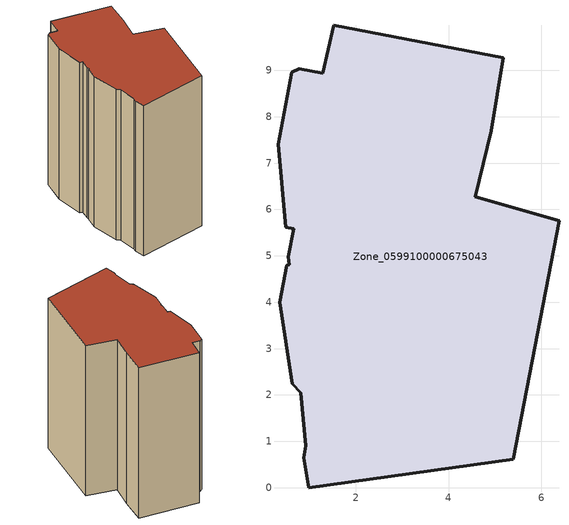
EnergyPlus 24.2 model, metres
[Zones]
Zone_0599100000675043
 floor ground (C_G): 0.78,9.03 1.29,8.94 1.52,9.97 5.18,9.27 4.92,7.7 4.57,6.27 6.38,5.75 5.39,0.61 0.98,0 0.88,0.64 0.92,0.9 0.81,2.05 0.63,2.24 0.36,4 0.51,4.8 0.56,4.81 0.55,4.98 0.66,5.58 0.49,5.62 0.32,7.41 0.62,8.95 z0
 wall outside (C_F): 5.39,0.61 6.38,5.75 4.57,6.27 4.92,7.7 5.18,9.27 1.52,9.97 1.29,8.94 0.78,9.03 0.62,8.95 0.32,7.41 0.49,5.62 0.66,5.58 0.55,4.98 0.56,4.81 0.51,4.8 0.36,4 0.63,2.24 0.81,2.05 0.92,0.9 0.88,0.64 0.98,0 5.39,0.61 z0:10.24
 roof outside (C_R): 1.29,8.94 0.78,9.03 0.62,8.95 0.32,7.41 0.49,5.62 0.66,5.58 0.55,4.98 0.56,4.81 0.51,4.8 0.36,4 0.63,2.24 0.81,2.05 0.92,0.9 0.88,0.64 0.98,0 5.39,0.61 6.38,5.75 4.57,6.27 4.92,7.7 5.18,9.27 1.52,9.97 z10.24
[BUILDING]
Pand.0599100000675043: North Axis=0; Terrain=City; Loads Convergence Tolerance Value=0.04; Temperature Convergence Tolerance Value=0.4; Solar Distribution=FullExterior; Maximum Number of Warmup Days=25; Minimum Number of Warmup Days=1
[Site:Location]
Rotterdam.The.Hague.AP_ZH_NLD Design_Conditions: Latitude=51.96; Longitude=4.45; Time Zone=1; Elevation=-4.5
[SITE:GROUNDTEMPERATURE:BUILDINGSURFACE]
18, 18, 18, 18, 18, 18, 18, 18, 18, 18, 18, 18
[MATERIAL] Thermal Absorptance=0.9; Solar Absorptance=0.7; Visible Absorptance=0.7
Name | Roughness | Thickness | Conductivity | Density | Specific Heat
G.TI.1946 | MediumSmooth | 0.15 | 1 | 540 | 1210
F.TI.1946 | Rough | 0.3 | 0.857143 | 1920 | 840
R.TI.1946 | MediumRough | 0.2 | 0.1 | 1500 | 1000
[CONSTRUCTION]
C_G: G.TI.1946
C_F: F.TI.1946
C_R: R.TI.1946
[ZONE]
Zone_0599100000675043: Type=1; Multiplier=1; Ceiling Height=Autocalculate; Volume=Autocalculate; Floor Area=autocalculate; Part of Total Floor Area=Yes
[ZONEINFILTRATION:DESIGNFLOWRATE]
Infil_Zone_0599100000675043: Zone or ZoneList or Space or SpaceList=Zone_0599100000675043; Schedule=AlwaysOn; Design Flow Rate Calculation Method=Flow/Area; Flow Rate per Floor Area=0.003; Constant Term Coefficient=1; Temperature Term Coefficient=0; Velocity Term Coefficient=0; Velocity Squared Term Coefficient=0
[HVACTEMPLATE:ZONE:IDEALLOADSAIRSYSTEM]
Zone_0599100000675043: Maximum Heating Supply Air Temperature=50; Minimum Cooling Supply Air Temperature=13; Maximum Heating Supply Air Humidity Ratio=0.0156; Minimum Cooling Supply Air Humidity Ratio=0.0077; Heating Limit=NoLimit; Cooling Limit=NoLimit; Dehumidification Control Type=ConstantSensibleHeatRatio; Cooling Sensible Heat Ratio=0.7; Dehumidification Setpoint=60; Humidification Control Type=None; Humidification Setpoint=30; Outdoor Air Method=None; Outdoor Air Flow Rate per Person=0.00944; Outdoor Air Flow Rate per Zone Floor Area=0; Outdoor Air Flow Rate per Zone=0; Demand Controlled Ventilation Type=None; Outdoor Air Economizer Type=NoEconomizer; Heat Recovery Type=None; Sensible Heat Recovery Effectiveness=0.7; Latent Heat Recovery Effectiveness=0.65
[ZONECONTROL:THERMOSTAT]
ThermostatControl_Zone_0599100000675043: Zone or ZoneList=Zone_0599100000675043; Control Type Schedule=DualSetpointControlType; Control 1=Thermostat_Zone_0599100000675043; Temperature Difference Between Cutout And Setpoint=0
[THERMOSTATSETPOINT:DUALSETPOINT]
Thermostat_Zone_0599100000675043: Heating Setpoint Temperature Schedule=HeatingSetpoint_Zone_0599100000675043; Cooling Setpoint Temperature Schedule=CoolingSetpoint_Zone_0599100000675043
[SCHEDULE:COMPACT]
HeatingSetpoint_Zone_0599100000675043: Through: 12/31, For: AllDays, Until: 24:00, 21
CoolingSetpoint_Zone_0599100000675043: Through: 12/31, For: AllDays, Until: 24:00, 24
DualSetpointControlType: Through: 12/31, For: AllDays, Until: 24:00, 4
AlwaysOn: Through: 12/31, For: AllDays, Until: 24:00, 1
